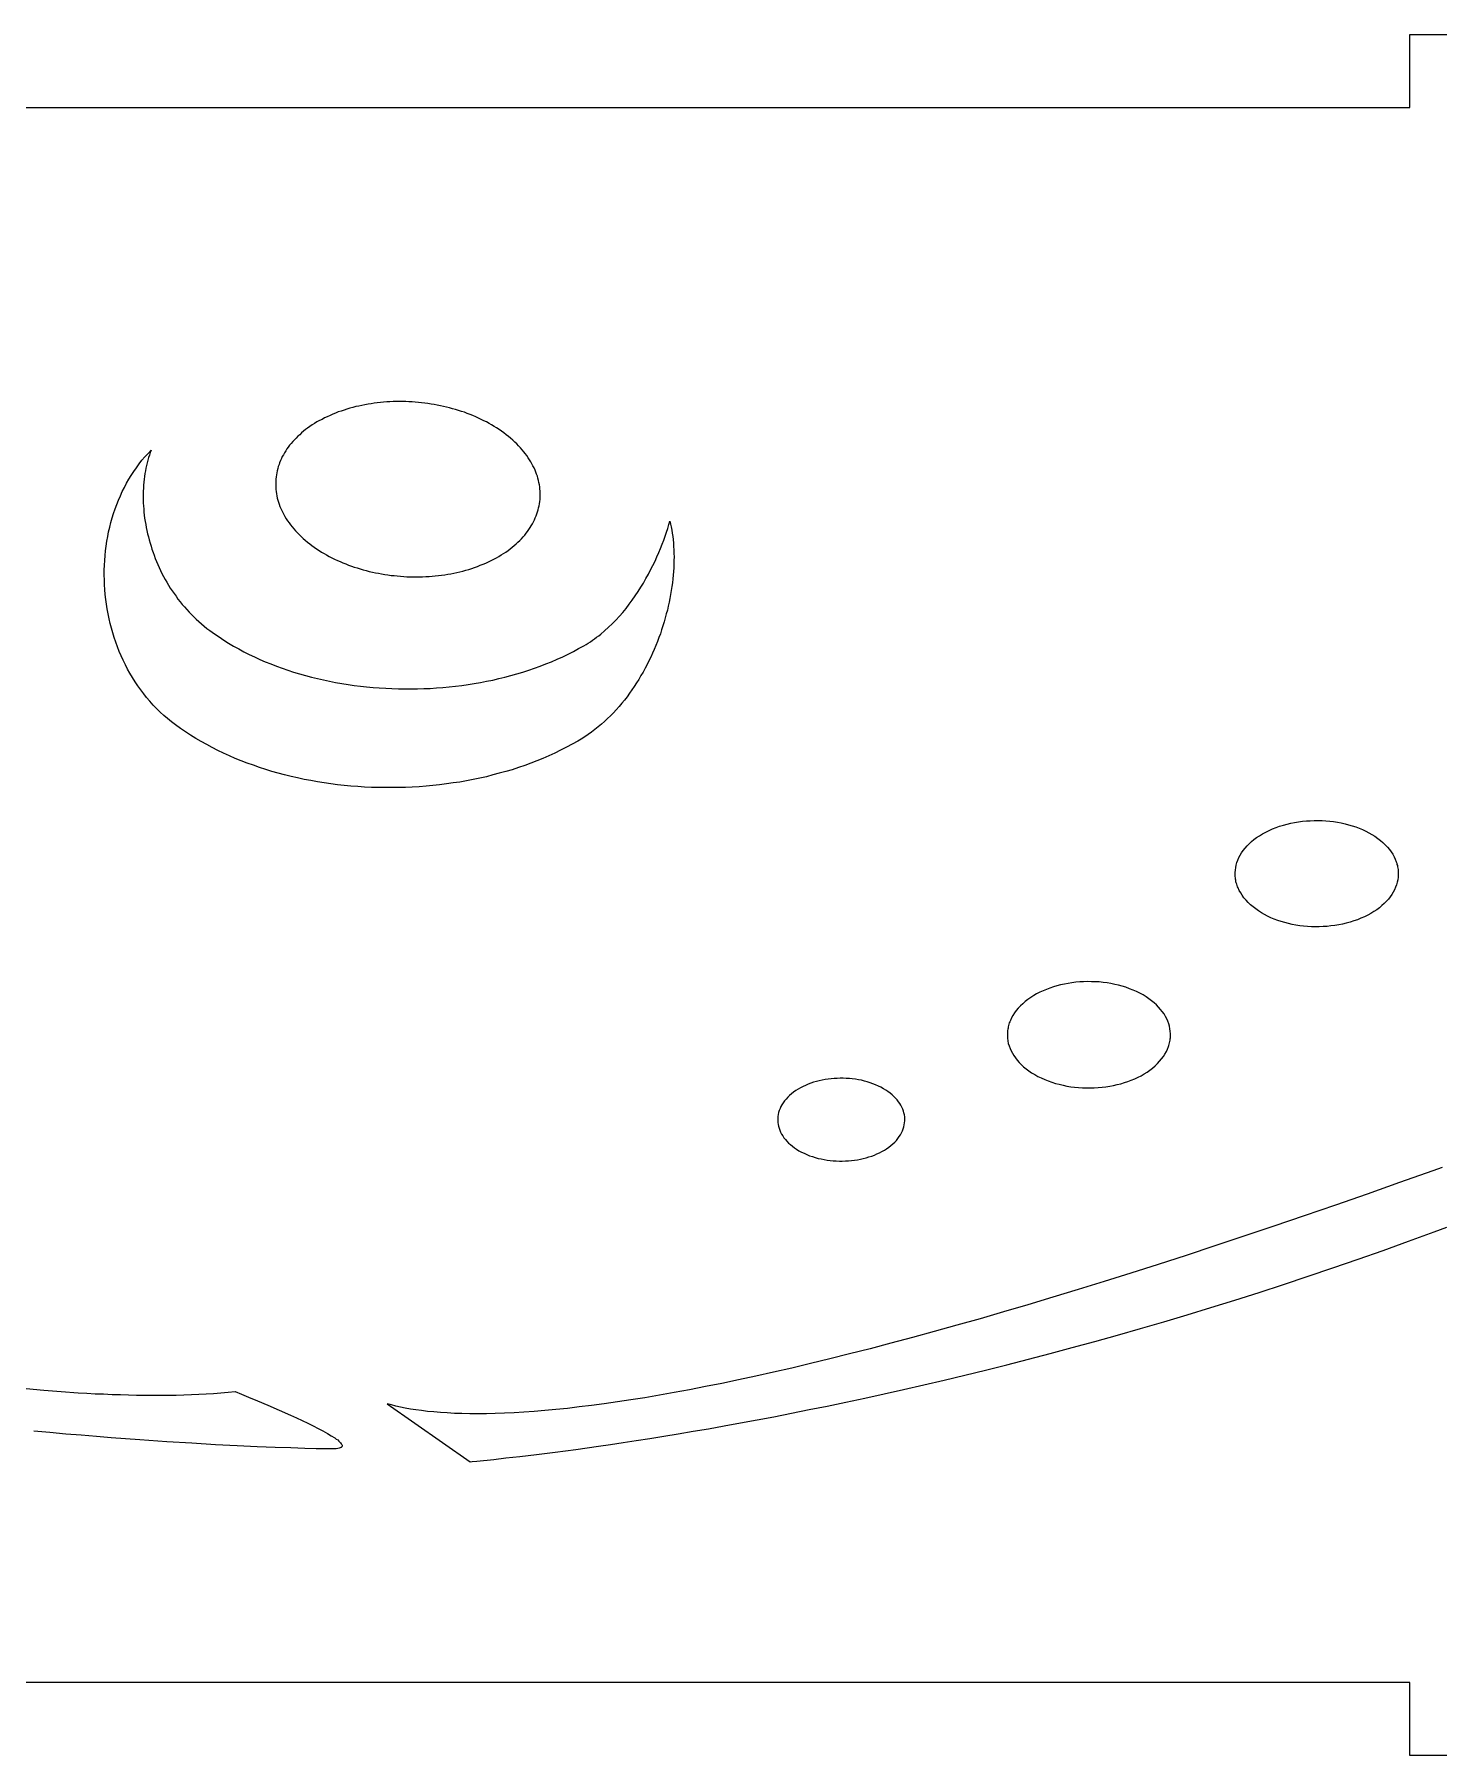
# Model space of a CAD drawing. Extents: x 2.6 to 83.9, y 63.6 to 86.7.
# Drawn here: x 54.58 to 63.55, y 75.65 to 86.65 of the extents above; entities that cross this region are included whole.
import ezdxf

# ---------------------------------------------------------------- set-up
doc = ezdxf.new("R2010")
doc.units = 0
doc.layers.add('IMPORT_-_LAMP', color=18, linetype='CONTINUOUS')

msp = doc.modelspace()

# ---------------------------------------------------------------- linework, layer by layer
at = {"layer": 'IMPORT_-_LAMP'}
for points in [[(22.867, 75.651), (22.867, 76.119), (2.617, 76.119), (2.617, 78.951), (2.617, 83.351), (2.617, 86.183), (22.867, 86.183), (22.867, 86.651), (43.117, 86.651), (43.117, 86.183), (63.367, 86.183), (63.367, 86.651), (83.617, 86.651), (83.617, 75.651), (63.367, 75.651), (63.367, 76.119), (43.117, 76.119), (43.117, 75.651)], [(57.619, 84.07), (57.605, 84.082), (57.591, 84.093), (57.576, 84.104), (57.561, 84.115), (57.546, 84.126), (57.53, 84.136), (57.515, 84.146), (57.498, 84.155), (57.482, 84.165), (57.465, 84.174), (57.448, 84.182), (57.431, 84.191), (57.414, 84.199), (57.396, 84.207), (57.378, 84.215), (57.36, 84.222), (57.342, 84.229), (57.324, 84.236), (57.305, 84.242), (57.286, 84.248), (57.267, 84.254), (57.248, 84.259), (57.229, 84.264), (57.209, 84.269), (57.19, 84.274), (57.17, 84.278), (57.15, 84.282), (57.131, 84.286), (57.111, 84.289), (57.091, 84.292), (57.071, 84.295), (57.05, 84.297), (57.03, 84.299), (57.01, 84.301), (56.99, 84.302), (56.969, 84.303), (56.949, 84.304), (56.929, 84.304), (56.909, 84.304), (56.888, 84.304), (56.868, 84.304), (56.848, 84.303), (56.828, 84.302), (56.807, 84.3), (56.787, 84.298), (56.767, 84.296), (56.747, 84.294), (56.728, 84.291), (56.708, 84.288), (56.688, 84.284), (56.669, 84.28), (56.649, 84.276), (56.63, 84.272), (56.611, 84.267), (56.592, 84.262), (56.573, 84.256), (56.555, 84.25), (56.536, 84.244), (56.518, 84.238), (56.5, 84.231), (56.482, 84.224), (56.465, 84.216), (56.447, 84.208), (56.43, 84.2), (56.414, 84.191), (56.397, 84.183), (56.381, 84.174), (56.366, 84.164), (56.351, 84.155), (56.336, 84.145), (56.322, 84.135), (56.309, 84.125), (56.296, 84.115), (56.283, 84.104), (56.271, 84.093), (56.259, 84.083), (56.248, 84.071), (56.237, 84.06), (56.227, 84.049), (56.217, 84.037), (56.207, 84.026), (56.198, 84.014), (56.19, 84.002), (56.182, 83.99), (56.174, 83.977), (56.167, 83.965), (56.16, 83.953), (56.154, 83.94), (56.149, 83.927), (56.143, 83.914), (56.139, 83.902), (56.134, 83.889), (56.131, 83.876), (56.127, 83.862), (56.124, 83.849), (56.122, 83.836), (56.12, 83.823), (56.119, 83.809), (56.118, 83.796), (56.118, 83.783), (56.118, 83.769), (56.118, 83.756), (56.119, 83.742), (56.121, 83.729), (56.123, 83.715), (56.125, 83.702), (56.128, 83.688), (56.132, 83.675), (56.136, 83.661), (56.14, 83.648), (56.145, 83.635), (56.151, 83.621), (56.157, 83.608), (56.163, 83.595), (56.17, 83.582), (56.177, 83.569), (56.185, 83.556), (56.194, 83.543), (56.203, 83.53), (56.212, 83.517), (56.222, 83.504), (56.233, 83.492), (56.244, 83.479), (56.255, 83.467), (56.267, 83.454), (56.28, 83.442), (56.293, 83.43), (56.306, 83.418), (56.32, 83.407), (56.335, 83.395), (56.349, 83.384), (56.364, 83.373), (56.379, 83.363), (56.395, 83.353), (56.411, 83.343), (56.427, 83.333), (56.443, 83.324), (56.46, 83.315), (56.477, 83.306), (56.494, 83.298), (56.512, 83.289), (56.529, 83.282), (56.547, 83.274), (56.565, 83.267), (56.583, 83.26), (56.602, 83.253), (56.62, 83.247), (56.639, 83.241), (56.658, 83.235), (56.677, 83.229), (56.697, 83.224), (56.716, 83.219), (56.736, 83.215), (56.755, 83.211), (56.775, 83.207), (56.795, 83.203), (56.815, 83.2), (56.835, 83.197), (56.855, 83.194), (56.875, 83.192), (56.895, 83.19), (56.915, 83.188), (56.936, 83.186), (56.956, 83.185), (56.976, 83.185), (56.997, 83.184), (57.017, 83.184), (57.037, 83.184), (57.057, 83.185), (57.078, 83.186), (57.098, 83.187), (57.118, 83.188), (57.138, 83.19), (57.158, 83.192), (57.178, 83.195), (57.198, 83.198), (57.217, 83.201), (57.237, 83.204), (57.257, 83.208), (57.276, 83.212), (57.295, 83.217), (57.314, 83.221), (57.333, 83.227), (57.352, 83.232), (57.371, 83.238), (57.389, 83.244), (57.407, 83.251), (57.425, 83.258), (57.443, 83.265), (57.461, 83.272), (57.478, 83.28), (57.495, 83.289), (57.512, 83.297), (57.528, 83.306), (57.544, 83.315), (57.559, 83.324), (57.574, 83.334), (57.589, 83.343), (57.603, 83.353), (57.617, 83.363), (57.63, 83.374), (57.642, 83.384), (57.655, 83.395), (57.666, 83.406), (57.678, 83.417), (57.688, 83.428), (57.699, 83.44), (57.709, 83.451), (57.718, 83.463), (57.727, 83.475), (57.736, 83.487), (57.744, 83.499), (57.751, 83.511), (57.758, 83.524), (57.765, 83.536), (57.771, 83.549), (57.777, 83.561), (57.782, 83.574), (57.787, 83.587), (57.791, 83.6), (57.795, 83.613), (57.798, 83.626), (57.801, 83.639), (57.803, 83.652), (57.805, 83.666), (57.807, 83.679), (57.807, 83.692), (57.808, 83.706), (57.808, 83.719), (57.807, 83.733), (57.806, 83.746), (57.805, 83.76), (57.803, 83.773), (57.8, 83.787), (57.797, 83.8), (57.794, 83.814), (57.79, 83.827), (57.785, 83.84), (57.78, 83.854), (57.775, 83.867), (57.769, 83.88), (57.762, 83.894), (57.755, 83.907), (57.748, 83.92), (57.74, 83.933), (57.731, 83.946), (57.722, 83.959), (57.713, 83.972), (57.703, 83.984), (57.693, 83.997), (57.682, 84.009), (57.67, 84.022), (57.658, 84.034), (57.646, 84.046), (57.633, 84.058)], [(55.322, 83.995), (55.316, 83.979), (55.311, 83.963), (55.305, 83.947), (55.301, 83.93), (55.296, 83.913), (55.292, 83.896), (55.288, 83.879), (55.285, 83.861), (55.282, 83.844), (55.279, 83.826), (55.277, 83.808), (55.275, 83.789), (55.273, 83.771), (55.272, 83.752), (55.271, 83.733), (55.271, 83.714), (55.27, 83.695), (55.271, 83.676), (55.271, 83.657), (55.273, 83.637), (55.274, 83.618), (55.276, 83.598), (55.278, 83.579), (55.28, 83.559), (55.283, 83.539), (55.287, 83.519), (55.29, 83.5), (55.294, 83.48), (55.299, 83.46), (55.304, 83.44), (55.309, 83.42), (55.315, 83.4), (55.321, 83.381), (55.327, 83.361), (55.334, 83.341), (55.341, 83.322), (55.348, 83.302), (55.356, 83.283), (55.364, 83.263), (55.373, 83.244), (55.382, 83.225), (55.391, 83.206), (55.401, 83.187), (55.411, 83.168), (55.422, 83.15), (55.433, 83.131), (55.444, 83.113), (55.456, 83.095), (55.468, 83.077), (55.481, 83.06), (55.493, 83.042), (55.507, 83.025), (55.52, 83.008), (55.534, 82.992), (55.549, 82.975), (55.564, 82.959), (55.579, 82.943), (55.594, 82.928), (55.61, 82.913), (55.627, 82.898), (55.644, 82.883), (55.661, 82.869), (55.678, 82.855), (55.696, 82.841), (55.726, 82.82), (55.756, 82.8), (55.786, 82.78), (55.817, 82.76), (55.849, 82.742), (55.882, 82.724), (55.915, 82.706), (55.948, 82.689), (55.982, 82.673), (56.016, 82.657), (56.051, 82.642), (56.087, 82.628), (56.123, 82.614), (56.159, 82.601), (56.195, 82.588), (56.232, 82.576), (56.27, 82.565), (56.308, 82.554), (56.346, 82.544), (56.384, 82.535), (56.423, 82.526), (56.462, 82.518), (56.501, 82.51), (56.54, 82.503), (56.58, 82.497), (56.619, 82.491), (56.659, 82.486), (56.699, 82.482), (56.74, 82.478), (56.78, 82.474), (56.821, 82.472), (56.861, 82.47), (56.902, 82.469), (56.942, 82.468), (56.983, 82.468), (57.024, 82.468), (57.064, 82.47), (57.105, 82.471), (57.145, 82.474), (57.186, 82.477), (57.226, 82.481), (57.267, 82.485), (57.307, 82.49), (57.347, 82.496), (57.387, 82.502), (57.426, 82.509), (57.466, 82.517), (57.505, 82.525), (57.544, 82.534), (57.583, 82.543), (57.621, 82.553), (57.659, 82.564), (57.697, 82.576), (57.735, 82.588), (57.772, 82.6), (57.809, 82.614), (57.845, 82.628), (57.881, 82.642), (57.917, 82.658), (57.952, 82.674), (57.987, 82.69), (58.021, 82.708), (58.054, 82.726), (58.088, 82.744), (58.102, 82.752), (58.115, 82.761), (58.129, 82.77), (58.143, 82.779), (58.156, 82.789), (58.169, 82.798), (58.182, 82.808), (58.195, 82.818), (58.22, 82.84), (58.245, 82.862), (58.269, 82.884), (58.292, 82.908), (58.314, 82.932), (58.336, 82.957), (58.357, 82.983), (58.377, 83.009), (58.397, 83.036), (58.416, 83.063), (58.434, 83.09), (58.451, 83.118), (58.468, 83.145), (58.484, 83.173), (58.5, 83.201), (58.514, 83.229), (58.528, 83.257), (58.542, 83.285), (58.554, 83.312), (58.566, 83.339), (58.578, 83.366), (58.588, 83.393), (58.598, 83.419), (58.607, 83.445), (58.615, 83.47), (58.623, 83.494), (58.63, 83.518), (58.636, 83.541), (58.636, 83.541), (58.641, 83.522), (58.645, 83.503), (58.649, 83.483), (58.652, 83.463), (58.655, 83.443), (58.658, 83.422), (58.66, 83.4), (58.661, 83.379), (58.663, 83.357), (58.663, 83.334), (58.664, 83.312), (58.663, 83.289), (58.663, 83.266), (58.662, 83.242), (58.66, 83.219), (58.658, 83.195), (58.656, 83.171), (58.653, 83.146), (58.65, 83.122), (58.646, 83.097), (58.642, 83.072), (58.637, 83.047), (58.632, 83.022), (58.627, 82.997), (58.621, 82.972), (58.614, 82.947), (58.607, 82.922), (58.6, 82.897), (58.592, 82.871), (58.584, 82.846), (58.576, 82.821), (58.567, 82.796), (58.557, 82.771), (58.547, 82.746), (58.537, 82.721), (58.526, 82.697), (58.515, 82.672), (58.503, 82.648), (58.491, 82.624), (58.479, 82.6), (58.466, 82.576), (58.452, 82.553), (58.438, 82.529), (58.424, 82.507), (58.409, 82.484), (58.394, 82.462), (58.379, 82.44), (58.363, 82.418), (58.346, 82.397), (58.329, 82.376), (58.312, 82.355), (58.294, 82.335), (58.276, 82.316), (58.257, 82.296), (58.238, 82.278), (58.219, 82.26), (58.199, 82.242), (58.179, 82.225), (58.158, 82.208), (58.137, 82.192), (58.115, 82.177), (58.093, 82.162), (58.071, 82.147), (58.048, 82.134), (58.012, 82.114), (57.976, 82.095), (57.939, 82.076), (57.902, 82.058), (57.864, 82.041), (57.826, 82.024), (57.787, 82.009), (57.748, 81.994), (57.709, 81.979), (57.669, 81.965), (57.628, 81.952), (57.588, 81.94), (57.547, 81.929), (57.505, 81.918), (57.464, 81.907), (57.422, 81.898), (57.379, 81.889), (57.337, 81.881), (57.294, 81.873), (57.252, 81.867), (57.209, 81.861), (57.165, 81.855), (57.122, 81.851), (57.079, 81.847), (57.035, 81.843), (56.991, 81.841), (56.948, 81.839), (56.904, 81.837), (56.86, 81.837), (56.817, 81.837), (56.773, 81.837), (56.729, 81.839), (56.686, 81.841), (56.642, 81.844), (56.599, 81.847), (56.556, 81.851), (56.513, 81.856), (56.47, 81.862), (56.427, 81.868), (56.384, 81.875), (56.342, 81.882), (56.3, 81.89), (56.258, 81.899), (56.217, 81.909), (56.175, 81.919), (56.134, 81.93), (56.094, 81.941), (56.054, 81.953), (56.014, 81.966), (55.975, 81.98), (55.936, 81.994), (55.897, 82.009), (55.859, 82.024), (55.822, 82.04), (55.785, 82.057), (55.748, 82.075), (55.712, 82.093), (55.677, 82.112), (55.642, 82.131), (55.608, 82.151), (55.574, 82.172), (55.541, 82.193), (55.509, 82.215), (55.477, 82.238), (55.452, 82.258), (55.427, 82.278), (55.403, 82.299), (55.379, 82.32), (55.357, 82.343), (55.335, 82.365), (55.314, 82.389), (55.293, 82.413), (55.274, 82.437), (55.255, 82.462), (55.236, 82.488), (55.219, 82.514), (55.202, 82.541), (55.186, 82.568), (55.171, 82.595), (55.157, 82.623), (55.143, 82.651), (55.13, 82.679), (55.118, 82.708), (55.106, 82.737), (55.096, 82.767), (55.086, 82.796), (55.076, 82.826), (55.068, 82.856), (55.06, 82.887), (55.053, 82.917), (55.047, 82.948), (55.041, 82.979), (55.036, 83.009), (55.032, 83.04), (55.028, 83.072), (55.026, 83.103), (55.024, 83.134), (55.023, 83.165), (55.022, 83.196), (55.022, 83.227), (55.023, 83.258), (55.025, 83.289), (55.027, 83.32), (55.031, 83.351), (55.035, 83.381), (55.039, 83.412), (55.044, 83.442), (55.05, 83.472), (55.057, 83.502), (55.065, 83.531), (55.073, 83.561), (55.082, 83.589), (55.092, 83.618), (55.102, 83.646), (55.113, 83.674), (55.125, 83.702), (55.137, 83.729), (55.151, 83.756), (55.165, 83.782), (55.179, 83.808), (55.195, 83.833), (55.211, 83.858), (55.228, 83.882), (55.245, 83.906), (55.263, 83.929), (55.282, 83.952), (55.302, 83.973), (55.322, 83.995), (55.316, 83.979), (55.311, 83.963), (55.305, 83.947), (55.301, 83.93), (55.296, 83.913), (55.292, 83.896), (55.288, 83.879), (55.285, 83.861), (55.282, 83.844), (55.279, 83.826), (55.277, 83.808), (55.275, 83.789), (55.273, 83.771), (55.272, 83.752), (55.271, 83.733), (55.271, 83.714), (55.27, 83.695), (55.271, 83.676), (55.271, 83.657), (55.273, 83.637), (55.274, 83.618), (55.276, 83.598), (55.278, 83.579), (55.28, 83.559), (55.283, 83.539), (55.287, 83.519), (55.29, 83.5), (55.294, 83.48), (55.299, 83.46), (55.304, 83.44), (55.309, 83.42), (55.315, 83.4), (55.321, 83.381), (55.327, 83.361), (55.334, 83.341), (55.341, 83.322), (55.348, 83.302), (55.356, 83.283), (55.364, 83.263), (55.373, 83.244), (55.382, 83.225), (55.391, 83.206), (55.401, 83.187), (55.411, 83.168), (55.422, 83.15), (55.433, 83.131), (55.444, 83.113), (55.456, 83.095), (55.468, 83.077), (55.481, 83.06), (55.493, 83.042), (55.507, 83.025), (55.52, 83.008), (55.534, 82.992), (55.549, 82.975), (55.564, 82.959), (55.579, 82.943), (55.594, 82.928), (55.61, 82.913), (55.627, 82.898), (55.644, 82.883), (55.661, 82.869), (55.678, 82.855), (55.696, 82.841), (55.726, 82.82), (55.756, 82.8), (55.786, 82.78), (55.817, 82.76), (55.849, 82.742), (55.882, 82.724), (55.915, 82.706), (55.948, 82.689), (55.982, 82.673), (56.016, 82.657), (56.051, 82.642), (56.087, 82.628), (56.123, 82.614), (56.159, 82.601), (56.195, 82.588), (56.232, 82.576), (56.27, 82.565), (56.308, 82.554), (56.346, 82.544), (56.384, 82.535), (56.423, 82.526), (56.462, 82.518), (56.501, 82.51), (56.54, 82.503), (56.58, 82.497), (56.619, 82.491), (56.659, 82.486), (56.699, 82.482), (56.74, 82.478), (56.78, 82.474), (56.821, 82.472), (56.861, 82.47), (56.902, 82.469), (56.942, 82.468), (56.983, 82.468), (57.024, 82.468), (57.064, 82.47), (57.105, 82.471), (57.145, 82.474), (57.186, 82.477), (57.226, 82.481), (57.267, 82.485), (57.307, 82.49), (57.347, 82.496), (57.387, 82.502), (57.426, 82.509), (57.466, 82.517), (57.505, 82.525), (57.544, 82.534), (57.583, 82.543), (57.621, 82.553), (57.659, 82.564), (57.697, 82.576), (57.735, 82.588), (57.772, 82.6), (57.809, 82.614), (57.845, 82.628), (57.881, 82.642), (57.917, 82.658), (57.952, 82.674), (57.987, 82.69), (58.021, 82.708), (58.054, 82.726), (58.088, 82.744), (58.102, 82.752), (58.115, 82.761), (58.129, 82.77), (58.143, 82.779), (58.156, 82.789), (58.169, 82.798), (58.182, 82.808), (58.195, 82.818), (58.22, 82.84), (58.245, 82.862), (58.269, 82.884), (58.292, 82.908), (58.314, 82.932), (58.336, 82.957), (58.357, 82.983), (58.377, 83.009), (58.397, 83.036), (58.416, 83.063), (58.434, 83.09), (58.451, 83.118), (58.468, 83.145), (58.484, 83.173), (58.5, 83.201), (58.514, 83.229), (58.528, 83.257), (58.542, 83.285), (58.554, 83.312), (58.566, 83.339), (58.578, 83.366), (58.588, 83.393), (58.598, 83.419), (58.607, 83.445), (58.615, 83.47), (58.623, 83.494), (58.63, 83.518), (58.636, 83.541), (58.636, 83.541), (58.641, 83.522), (58.645, 83.503), (58.649, 83.483), (58.652, 83.463), (58.655, 83.443), (58.658, 83.422), (58.66, 83.4), (58.661, 83.379), (58.663, 83.357), (58.663, 83.334), (58.664, 83.312), (58.663, 83.289), (58.663, 83.266), (58.662, 83.242), (58.66, 83.219), (58.658, 83.195), (58.656, 83.171), (58.653, 83.146), (58.65, 83.122), (58.646, 83.097), (58.642, 83.072), (58.637, 83.047), (58.632, 83.022), (58.627, 82.997), (58.621, 82.972), (58.614, 82.947), (58.607, 82.922), (58.6, 82.897), (58.592, 82.871), (58.584, 82.846), (58.576, 82.821), (58.567, 82.796), (58.557, 82.771), (58.547, 82.746), (58.537, 82.721), (58.526, 82.697), (58.515, 82.672), (58.503, 82.648), (58.491, 82.624), (58.479, 82.6), (58.466, 82.576), (58.452, 82.553), (58.438, 82.529), (58.424, 82.507), (58.409, 82.484), (58.394, 82.462), (58.379, 82.44), (58.363, 82.418), (58.346, 82.397), (58.329, 82.376), (58.312, 82.355), (58.294, 82.335), (58.276, 82.316), (58.257, 82.296), (58.238, 82.278), (58.219, 82.26), (58.199, 82.242), (58.179, 82.225), (58.158, 82.208), (58.137, 82.192), (58.115, 82.177), (58.093, 82.162), (58.071, 82.147), (58.048, 82.134), (58.012, 82.114), (57.976, 82.095), (57.939, 82.076), (57.902, 82.058), (57.864, 82.041), (57.826, 82.024), (57.787, 82.009), (57.748, 81.994), (57.709, 81.979), (57.669, 81.965), (57.628, 81.952), (57.588, 81.94), (57.547, 81.929), (57.505, 81.918), (57.464, 81.907), (57.422, 81.898), (57.379, 81.889), (57.337, 81.881), (57.294, 81.873), (57.252, 81.867), (57.209, 81.861), (57.165, 81.855), (57.122, 81.851), (57.079, 81.847), (57.035, 81.843), (56.991, 81.841), (56.948, 81.839), (56.904, 81.837), (56.86, 81.837), (56.817, 81.837), (56.773, 81.837), (56.729, 81.839), (56.686, 81.841), (56.642, 81.844), (56.599, 81.847), (56.556, 81.851), (56.513, 81.856), (56.47, 81.862), (56.427, 81.868), (56.384, 81.875), (56.342, 81.882), (56.3, 81.89), (56.258, 81.899), (56.217, 81.909), (56.175, 81.919), (56.134, 81.93), (56.094, 81.941), (56.054, 81.953), (56.014, 81.966), (55.975, 81.98), (55.936, 81.994), (55.897, 82.009), (55.859, 82.024), (55.822, 82.04), (55.785, 82.057), (55.748, 82.075), (55.712, 82.093), (55.677, 82.112), (55.642, 82.131), (55.608, 82.151), (55.574, 82.172), (55.541, 82.193), (55.509, 82.215), (55.477, 82.238), (55.452, 82.258), (55.427, 82.278), (55.403, 82.299), (55.379, 82.32), (55.357, 82.343), (55.335, 82.365), (55.314, 82.389), (55.293, 82.413), (55.274, 82.437), (55.255, 82.462), (55.236, 82.488), (55.219, 82.514), (55.202, 82.541), (55.186, 82.568), (55.171, 82.595), (55.157, 82.623), (55.143, 82.651), (55.13, 82.679), (55.118, 82.708), (55.106, 82.737), (55.096, 82.767), (55.086, 82.796), (55.076, 82.826), (55.068, 82.856), (55.06, 82.887), (55.053, 82.917), (55.047, 82.948), (55.041, 82.979), (55.036, 83.009), (55.032, 83.04), (55.028, 83.072), (55.026, 83.103), (55.024, 83.134), (55.023, 83.165), (55.022, 83.196), (55.022, 83.227), (55.023, 83.258), (55.025, 83.289), (55.027, 83.32), (55.031, 83.351), (55.035, 83.381), (55.039, 83.412), (55.044, 83.442), (55.05, 83.472), (55.057, 83.502), (55.065, 83.531), (55.073, 83.561), (55.082, 83.589), (55.092, 83.618), (55.102, 83.646), (55.113, 83.674), (55.125, 83.702), (55.137, 83.729), (55.151, 83.756), (55.165, 83.782), (55.179, 83.808), (55.195, 83.833), (55.211, 83.858), (55.228, 83.882), (55.245, 83.906), (55.263, 83.929), (55.282, 83.952), (55.302, 83.973)], [(63.194, 81.486), (63.209, 81.472), (63.223, 81.457), (63.236, 81.442), (63.247, 81.426), (63.257, 81.411), (63.266, 81.395), (63.273, 81.379), (63.279, 81.363), (63.282, 81.355), (63.284, 81.347), (63.287, 81.339), (63.288, 81.331), (63.29, 81.323), (63.291, 81.314), (63.292, 81.306), (63.292, 81.298), (63.292, 81.29), (63.292, 81.282), (63.291, 81.265), (63.289, 81.249), (63.286, 81.233), (63.281, 81.217), (63.275, 81.201), (63.268, 81.185), (63.26, 81.17), (63.251, 81.155), (63.24, 81.14), (63.229, 81.125), (63.216, 81.111), (63.203, 81.097), (63.188, 81.083), (63.172, 81.07), (63.155, 81.057), (63.136, 81.045), (63.117, 81.033), (63.097, 81.022), (63.076, 81.012), (63.053, 81.002), (63.031, 80.993), (63.008, 80.985), (62.984, 80.977), (62.96, 80.971), (62.936, 80.965), (62.912, 80.96), (62.887, 80.956), (62.862, 80.953), (62.837, 80.95), (62.812, 80.949), (62.787, 80.948), (62.762, 80.948), (62.737, 80.948), (62.712, 80.95), (62.687, 80.952), (62.663, 80.955), (62.638, 80.959), (62.614, 80.963), (62.59, 80.969), (62.567, 80.975), (62.544, 80.982), (62.522, 80.989), (62.5, 80.997), (62.478, 81.006), (62.457, 81.016), (62.437, 81.026), (62.418, 81.038), (62.399, 81.049), (62.381, 81.062), (62.364, 81.075), (62.348, 81.089), (62.333, 81.104), (62.319, 81.118), (62.306, 81.133), (62.295, 81.149), (62.285, 81.164), (62.276, 81.18), (62.269, 81.196), (62.265, 81.204), (62.263, 81.212), (62.26, 81.22), (62.257, 81.228), (62.255, 81.236), (62.254, 81.245), (62.252, 81.253), (62.251, 81.261), (62.25, 81.269), (62.25, 81.277), (62.25, 81.285), (62.25, 81.294), (62.251, 81.31), (62.253, 81.326), (62.256, 81.342), (62.261, 81.358), (62.267, 81.374), (62.274, 81.39), (62.282, 81.405), (62.291, 81.421), (62.301, 81.436), (62.313, 81.45), (62.326, 81.465), (62.339, 81.478), (62.354, 81.492), (62.37, 81.505), (62.387, 81.518), (62.405, 81.53), (62.425, 81.542), (62.445, 81.553), (62.466, 81.563), (62.489, 81.573), (62.511, 81.582), (62.534, 81.591), (62.558, 81.598), (62.582, 81.604), (62.606, 81.61), (62.63, 81.615), (62.655, 81.619), (62.68, 81.622), (62.705, 81.625), (62.73, 81.626), (62.755, 81.627), (62.78, 81.627), (62.805, 81.627), (62.83, 81.625), (62.855, 81.623), (62.879, 81.62), (62.904, 81.616), (62.928, 81.612), (62.952, 81.606), (62.975, 81.6), (62.998, 81.594), (63.02, 81.586), (63.042, 81.578), (63.064, 81.569), (63.085, 81.559), (63.105, 81.549), (63.124, 81.538), (63.143, 81.526), (63.161, 81.513), (63.178, 81.5)], [(61.738, 80.059), (61.753, 80.074), (61.767, 80.088), (61.78, 80.103), (61.791, 80.119), (61.801, 80.134), (61.81, 80.15), (61.817, 80.166), (61.823, 80.182), (61.826, 80.19), (61.828, 80.198), (61.83, 80.206), (61.832, 80.215), (61.834, 80.223), (61.835, 80.231), (61.836, 80.239), (61.836, 80.247), (61.836, 80.255), (61.836, 80.264), (61.835, 80.28), (61.833, 80.296), (61.83, 80.312), (61.825, 80.328), (61.819, 80.344), (61.812, 80.36), (61.804, 80.375), (61.795, 80.391), (61.784, 80.406), (61.773, 80.42), (61.76, 80.435), (61.747, 80.449), (61.732, 80.462), (61.716, 80.475), (61.699, 80.488), (61.68, 80.5), (61.661, 80.512), (61.641, 80.523), (61.619, 80.534), (61.597, 80.543), (61.575, 80.552), (61.552, 80.561), (61.528, 80.568), (61.504, 80.574), (61.48, 80.58), (61.456, 80.585), (61.431, 80.589), (61.406, 80.592), (61.381, 80.595), (61.356, 80.597), (61.331, 80.597), (61.306, 80.598), (61.281, 80.597), (61.256, 80.595), (61.231, 80.593), (61.206, 80.59), (61.182, 80.586), (61.158, 80.582), (61.134, 80.577), (61.111, 80.571), (61.088, 80.564), (61.066, 80.556), (61.044, 80.548), (61.022, 80.539), (61.001, 80.529), (60.981, 80.519), (60.962, 80.508), (60.943, 80.496), (60.925, 80.483), (60.908, 80.47), (60.892, 80.456), (60.877, 80.442), (60.863, 80.427), (60.85, 80.412), (60.839, 80.397), (60.829, 80.381), (60.82, 80.365), (60.813, 80.349), (60.809, 80.341), (60.806, 80.333), (60.804, 80.325), (60.801, 80.317), (60.799, 80.309), (60.798, 80.301), (60.796, 80.293), (60.795, 80.284), (60.794, 80.276), (60.794, 80.268), (60.794, 80.26), (60.794, 80.252), (60.795, 80.235), (60.797, 80.219), (60.8, 80.203), (60.805, 80.187), (60.811, 80.171), (60.818, 80.155), (60.826, 80.14), (60.835, 80.125), (60.845, 80.11), (60.857, 80.095), (60.87, 80.081), (60.883, 80.067), (60.898, 80.053), (60.914, 80.04), (60.931, 80.027), (60.949, 80.015), (60.969, 80.004), (60.989, 79.992), (61.01, 79.982), (61.033, 79.972), (61.055, 79.963), (61.078, 79.955), (61.102, 79.947), (61.126, 79.941), (61.15, 79.935), (61.174, 79.93), (61.199, 79.926), (61.224, 79.923), (61.249, 79.92), (61.274, 79.919), (61.299, 79.918), (61.324, 79.918), (61.349, 79.919), (61.374, 79.92), (61.399, 79.922), (61.423, 79.925), (61.448, 79.929), (61.472, 79.934), (61.496, 79.939), (61.519, 79.945), (61.542, 79.952), (61.564, 79.959), (61.586, 79.967), (61.608, 79.976), (61.629, 79.986), (61.649, 79.996), (61.668, 80.008), (61.687, 80.019), (61.705, 80.032), (61.722, 80.045)], [(59.97, 79.93), (59.952, 79.938), (59.935, 79.945), (59.917, 79.951), (59.898, 79.957), (59.88, 79.962), (59.861, 79.967), (59.842, 79.97), (59.823, 79.974), (59.803, 79.976), (59.784, 79.978), (59.764, 79.979), (59.745, 79.98), (59.725, 79.98), (59.706, 79.979), (59.686, 79.978), (59.667, 79.977), (59.648, 79.974), (59.629, 79.971), (59.61, 79.968), (59.591, 79.964), (59.573, 79.959), (59.555, 79.954), (59.538, 79.948), (59.521, 79.941), (59.504, 79.934), (59.488, 79.927), (59.472, 79.919), (59.457, 79.91), (59.442, 79.901), (59.428, 79.891), (59.415, 79.881), (59.402, 79.87), (59.391, 79.859), (59.38, 79.847), (59.37, 79.835), (59.361, 79.823), (59.353, 79.811), (59.347, 79.799), (59.341, 79.787), (59.336, 79.774), (59.332, 79.761), (59.329, 79.749), (59.327, 79.736), (59.326, 79.723), (59.326, 79.711), (59.327, 79.698), (59.329, 79.685), (59.331, 79.673), (59.335, 79.66), (59.339, 79.648), (59.345, 79.635), (59.351, 79.623), (59.358, 79.612), (59.366, 79.6), (59.375, 79.588), (59.385, 79.577), (59.396, 79.566), (59.407, 79.556), (59.42, 79.546), (59.433, 79.536), (59.447, 79.526), (59.462, 79.517), (59.478, 79.508), (59.495, 79.5), (59.512, 79.492), (59.53, 79.485), (59.548, 79.479), (59.566, 79.473), (59.585, 79.468), (59.604, 79.464), (59.623, 79.46), (59.642, 79.457), (59.661, 79.454), (59.681, 79.452), (59.7, 79.451), (59.72, 79.45), (59.739, 79.45), (59.759, 79.451), (59.778, 79.452), (59.798, 79.454), (59.817, 79.456), (59.836, 79.459), (59.855, 79.463), (59.873, 79.467), (59.891, 79.471), (59.909, 79.477), (59.927, 79.482), (59.944, 79.489), (59.96, 79.496), (59.977, 79.503), (59.992, 79.512), (60.008, 79.52), (60.022, 79.529), (60.036, 79.539), (60.049, 79.55), (60.062, 79.56), (60.074, 79.572), (60.085, 79.583), (60.094, 79.595), (60.103, 79.607), (60.111, 79.619), (60.118, 79.631), (60.124, 79.644), (60.129, 79.656), (60.132, 79.669), (60.135, 79.682), (60.137, 79.694), (60.138, 79.707), (60.139, 79.72), (60.138, 79.733), (60.136, 79.745), (60.133, 79.758), (60.13, 79.77), (60.125, 79.783), (60.12, 79.795), (60.113, 79.807), (60.106, 79.819), (60.098, 79.83), (60.089, 79.842), (60.079, 79.853), (60.069, 79.864), (60.057, 79.874), (60.045, 79.885), (60.031, 79.895), (60.017, 79.904), (60.002, 79.913), (59.986, 79.922)]]:
    msp.add_lwpolyline(points, close=True, dxfattribs=at)
for points in [[(63.572, 79.41), (63.512, 79.389), (63.3, 79.313), (63.093, 79.24), (62.89, 79.169), (62.691, 79.1), (62.496, 79.034), (62.305, 78.97), (62.119, 78.908), (61.937, 78.848), (61.758, 78.79), (61.584, 78.734), (61.413, 78.681), (61.247, 78.629), (61.084, 78.58), (60.925, 78.532), (60.77, 78.486), (60.619, 78.443), (60.471, 78.401), (60.327, 78.361), (60.187, 78.322), (60.05, 78.286), (59.916, 78.251), (59.786, 78.218), (59.66, 78.186), (59.536, 78.156), (59.416, 78.128), (59.3, 78.101), (59.186, 78.076), (59.076, 78.052), (58.968, 78.03), (58.864, 78.009), (58.763, 77.989), (58.665, 77.971), (58.57, 77.954), (58.478, 77.938), (58.388, 77.924), (58.302, 77.911), (58.218, 77.899), (58.137, 77.888), (58.058, 77.879), (57.982, 77.87), (57.909, 77.862), (57.838, 77.856), (57.77, 77.85), (57.704, 77.846), (57.641, 77.842), (57.58, 77.839), (57.521, 77.837), (57.465, 77.836), (57.41, 77.835), (57.358, 77.836), (57.308, 77.837), (57.26, 77.838), (57.214, 77.841), (57.171, 77.844), (57.129, 77.847), (57.089, 77.851), (57.05, 77.856), (57.014, 77.861), (56.979, 77.866), (56.946, 77.872), (56.915, 77.878), (56.886, 77.885), (56.858, 77.892), (56.831, 77.899), (57.36, 77.528), (57.374, 77.53), (57.404, 77.533), (57.512, 77.544), (57.588, 77.553), (57.679, 77.563), (57.785, 77.576), (57.904, 77.591), (58.036, 77.608), (58.181, 77.629), (58.258, 77.64), (58.339, 77.652), (58.422, 77.665), (58.509, 77.678), (58.598, 77.692), (58.691, 77.708), (58.786, 77.724), (58.884, 77.74), (58.984, 77.758), (59.088, 77.777), (59.194, 77.797), (59.302, 77.817), (59.414, 77.839), (59.527, 77.862), (59.643, 77.885), (59.762, 77.91), (59.883, 77.936), (60.006, 77.963), (60.131, 77.991), (60.259, 78.02), (60.389, 78.051), (60.521, 78.082), (60.654, 78.115), (60.79, 78.149), (60.928, 78.184), (61.068, 78.221), (61.209, 78.259), (61.353, 78.298), (61.498, 78.338), (61.645, 78.38), (61.793, 78.424), (61.943, 78.468), (62.095, 78.515), (62.248, 78.562), (62.403, 78.611), (62.559, 78.662), (62.716, 78.714), (62.875, 78.768), (63.035, 78.823), (63.196, 78.88), (63.358, 78.938), (63.521, 78.998), (63.603, 79.029)], [(54.523, 77.996), (54.635, 77.986), (54.747, 77.977), (54.856, 77.97), (54.911, 77.967), (54.965, 77.964), (55.018, 77.962), (55.072, 77.959), (55.125, 77.958), (55.177, 77.956), (55.229, 77.955), (55.28, 77.954), (55.332, 77.954), (55.382, 77.954), (55.432, 77.955), (55.482, 77.955), (55.531, 77.957), (55.579, 77.958), (55.627, 77.96), (55.674, 77.963), (55.721, 77.966), (55.767, 77.969), (55.813, 77.973), (55.858, 77.977), (55.899, 77.96), (55.944, 77.942), (56.001, 77.918), (56.067, 77.89), (56.139, 77.859), (56.213, 77.826), (56.25, 77.81), (56.287, 77.792), (56.323, 77.775), (56.357, 77.759), (56.39, 77.742), (56.42, 77.726), (56.448, 77.71), (56.473, 77.695), (56.495, 77.681), (56.505, 77.674), (56.514, 77.668), (56.521, 77.661), (56.528, 77.655), (56.533, 77.65), (56.537, 77.644), (56.54, 77.639), (56.542, 77.635), (56.542, 77.633), (56.542, 77.63), (56.542, 77.628), (56.541, 77.626), (56.54, 77.625), (56.539, 77.623), (56.537, 77.621), (56.535, 77.62), (56.53, 77.617), (56.523, 77.615), (56.514, 77.613), (56.504, 77.612), (56.492, 77.611), (56.479, 77.611), (56.435, 77.611), (56.377, 77.612), (56.303, 77.614), (56.215, 77.617), (56.114, 77.62), (55.999, 77.625), (55.872, 77.631), (55.733, 77.638), (55.582, 77.647), (55.421, 77.657), (55.249, 77.669), (55.067, 77.682), (54.972, 77.69), (54.875, 77.698), (54.776, 77.706), (54.675, 77.715), (54.572, 77.725)]]:
    msp.add_lwpolyline(points, dxfattribs=at)

doc.saveas('drawing.dxf')
